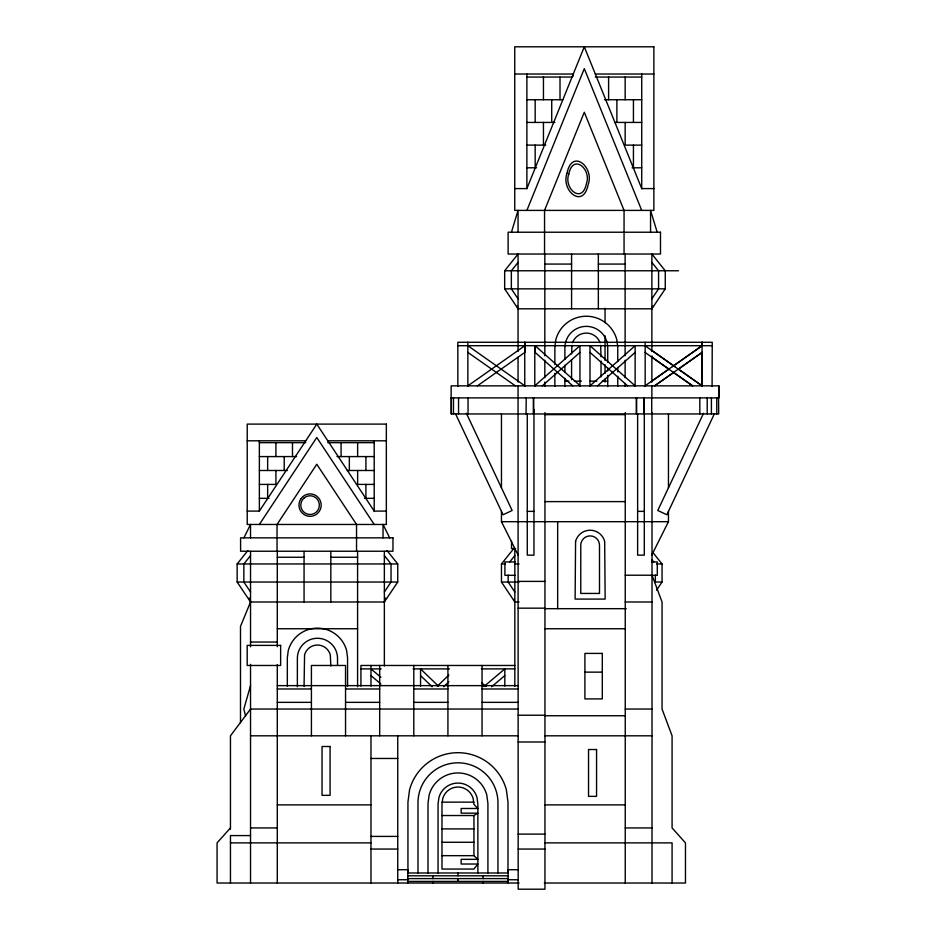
<?xml version="1.0" encoding="UTF-8"?>
<svg xmlns="http://www.w3.org/2000/svg" width="936" height="936" viewBox="0 0 936 936"><rect width="100%" height="100%" fill="white"/><g stroke="black" fill="none" stroke-linecap="round" stroke-linejoin="round"><path stroke-width="1.4" d="M571.954 345.384L571.58 353.937M250.532 685.632L243.84 709.043L245.595 716.087M511.43 232.222L518.053 210.401L518.053 232.222M247.853 550.567L237.147 563.952L237.147 582.028L250.532 601.988L384.357 601.988L385.69 597.999M518.053 351.491L518.053 254.03L504.668 270.761L504.668 288.85L518.053 308.798L651.877 308.798L652.766 306.142M514.741 188.592L526.886 188.592L584.298 46.8L641.722 188.592L653.866 188.592M526.886 210.401L584.298 68.609L641.722 210.401M703.533 413.291L657.786 510.483L666.865 514.765L714.472 413.618M243.91 537.849L250.532 524.464L250.532 537.849M651.725 555.142L668.456 521.691L668.456 511.372M247.221 511.091L259.366 511.091L316.777 424.102L374.201 511.091L386.346 511.091M259.366 524.464L316.777 437.486L374.201 524.464M384.357 592.008L391.049 582.028L391.049 563.952L384.357 555.586M384.357 601.988L397.741 582.028L397.741 563.952L387.036 550.567M651.877 298.818L658.57 288.85L658.57 270.761L651.877 262.396M651.877 308.798L665.262 288.85L665.262 270.761L651.877 254.03L651.877 351.491M656.545 590.253L662.056 582.028L662.056 563.952L653.129 552.802M250.532 555.586L243.84 563.952L243.84 582.028L250.532 592.008M518.053 262.396L511.36 270.761L511.36 288.85L518.053 298.818M519.07 601.988L514.835 601.988L501.462 582.028L501.462 563.952L513.946 548.332M509.816 561.857L514.835 555.586M300.76 499.017L302.644 496.782A11.033 11.033 0 0 1 316.134 495.706L318.345 497.613A11.302 11.302 0 0 1 319.398 511.231L317.515 513.466A11.033 11.033 0 0 1 304.024 514.543L301.825 512.635A11.302 11.302 0 0 1 300.772 499.017M230.455 827.939L217.07 842.88L217.07 883.022L519.07 883.022M437.369 686.135L448.917 674.985M443.664 686.743L448.917 681.677M534.784 385.854L579.946 345.7L579.946 386.404M542.307 385.854L579.946 352.392M589.984 385.854L635.146 345.7L635.135 386.404M597.507 385.854L635.146 352.392M483.935 686.556L504.808 668.901L504.808 686.1M491.622 686.743L504.808 675.593M467.86 385.854L524.885 345.7M477.372 385.854L524.885 352.392L524.885 342.272M645.021 385.854L702.047 345.7M651.117 381.666L668.936 369.123L652.298 357.412M672.493 366.62L702.199 345.7L702.199 342.272M654.533 385.854L702.047 352.392M654.673 385.854L673.686 372.469L692.698 385.854M702.199 352.392L678.436 369.123L702.199 385.854M441.979 815.525L473.944 815.525L477.875 813.173L461.144 813.173L461.144 808.482L477.875 808.482L473.944 804.375L473.195 798.724A15.772 15.772 0 0 0 442.728 798.724L441.979 804.375L441.979 869.053L473.944 869.053L477.875 864.022L461.144 864.022L461.144 859.342L477.875 859.342L473.944 855.668L441.979 855.668M514.741 74.026L573.277 74.026L573.277 76.038M595.331 74.026L653.866 74.026M526.886 77.056L571.954 77.056M595.331 77.056L641.722 77.056M526.886 99.742L562.735 99.742M604.516 99.742L641.722 99.742M526.886 122.429L554.908 122.429M614.765 122.429L641.722 122.429M526.886 145.115L545.711 145.115M641.722 145.115L625.154 145.115L625.154 122.429M526.886 167.801L536.527 167.801M632.081 167.801L641.722 167.801M544.822 264.069L571.58 264.069M598.35 264.069L625.119 264.069M504.668 270.761L678.518 270.761M504.668 288.85L665.262 288.85M457.833 345.7L712.085 345.7M564.888 381.174L568.912 381.174M574.388 381.174L581.396 381.174M589.809 381.174L596.829 381.174M602.375 381.174L607.721 381.174M718.93 397.894L718.93 385.854L451.14 385.854L451.14 397.894L718.778 397.894L718.778 385.854M544.951 414.625L625.248 414.625M247.221 440.797L305.756 440.797M327.811 440.797L386.346 440.797M259.366 442.658L305.756 442.658M327.811 442.658L374.201 442.658M259.366 456.581L296.572 456.581M336.995 456.581L374.201 456.581M259.366 470.492L287.387 470.492M347.244 470.492L374.201 470.492M259.366 484.415L275.921 484.415L275.921 470.492M374.201 484.415L357.634 484.415L357.634 470.492M259.366 498.338L269.006 498.338M364.56 498.338L374.201 498.338M544.951 501.614L625.248 501.614M527.272 511.372L533.965 511.372M637.627 511.372L644.307 511.372M501.462 511.372L501.462 521.691L668.456 521.691M515.572 548.554L511.524 548.554L511.524 541.312M277.29 557.259L304.06 557.259M330.829 557.259L357.587 557.259M515.104 561.939L504.902 561.939L504.902 575.324L515.104 575.324M651.456 561.939L657.283 561.939L657.283 575.324L651.456 575.324M237.147 563.952L397.741 563.952M501.462 563.952L505.475 563.952M514.835 563.952L519.07 563.952M656.698 563.952L662.056 563.952M625.248 575.219L652.018 575.219L662.056 601.988L662.056 709.043L672.083 735.813L672.083 827.939L685.468 842.88L685.468 883.022L544.319 883.022M518.181 581.396L544.951 581.396M237.147 582.028L397.741 582.028M501.462 582.028L519.07 582.028M662.056 582.028L655.364 582.028L655.364 575.078M625.248 601.988L652.018 601.988M518.181 608.166L544.951 608.166M544.951 608.681L626.278 608.681M277.29 628.746L357.587 628.746M544.951 628.746L625.248 628.746M250.532 642.049L277.29 642.049M514.835 665.473L360.933 665.473L360.933 686.1M360.933 668.901L381.151 668.901M413.115 668.901L449.444 668.901M481.42 668.901L514.835 668.901M584.906 672.142L602.304 672.142M277.29 685.632L518.181 685.632M277.29 688.978L311.419 688.978M345.548 688.978L379.677 688.978M413.794 688.978L447.923 688.978M482.052 688.978L518.181 688.978M277.29 702.351L311.419 702.351M345.548 702.351L379.677 702.351M413.794 702.351L447.923 702.351M482.052 702.351L518.181 702.351M518.181 709.043L250.532 709.043L230.455 735.813L230.455 829.202M625.248 709.043L652.018 709.043M518.181 715.221L544.951 715.221M544.951 715.736L625.248 715.736M250.532 735.813L518.181 735.813M544.951 735.813L652.018 735.813M518.181 741.991L544.951 741.991M370.972 758.464L397.741 758.464M441.979 802.14L473.944 802.14M277.29 804.89L370.972 804.89M544.951 804.89L625.248 804.89M250.532 827.939L277.29 827.939M625.248 827.939L652.018 827.939M441.979 828.91L473.944 828.91M518.181 834.116L544.951 834.116M250.532 835.579L230.455 835.579L230.455 883.022M370.972 836.41L397.741 836.41M441.979 842.283L473.944 842.283M230.455 842.88L370.972 842.88M544.951 842.88L672.083 842.88L672.083 883.022M370.972 849.057L397.741 849.057M518.181 849.057L544.951 849.057M397.741 869.719L407.78 869.719L407.78 883.022M518.181 869.719L508.143 869.719L508.143 883.022M407.78 872.984L508.143 872.984M407.78 875.792L508.143 875.792M407.78 878.6L508.143 878.6M397.741 879.746L407.78 879.746M508.143 879.746L518.181 879.746M407.78 881.396L508.143 881.396M651.117 349.888L674.879 366.62M645.021 345.7L702.047 385.854M645.021 352.392L692.546 385.854M467.86 345.7L524.885 385.854M467.86 352.392L515.385 385.854M481.736 682.835L486.123 686.556M370.972 668.901L380.858 677.266M370.972 675.593L380.858 683.959M635.146 385.854L589.984 345.7L589.984 386.404M589.984 352.392L627.623 385.854M580.285 385.854L535.111 345.7L535.111 352.392L572.75 385.854M438.411 686.135L420.556 668.901L420.556 686.1M420.556 675.593L432.116 686.743M652.018 559.763L653.691 561.857M514.835 592.008L508.143 582.028L508.143 575.078M501.462 521.691L518.181 555.142M389.657 537.849L383.035 524.464L383.035 537.849M466.385 413.291L512.132 510.483L503.053 514.765L455.446 413.618M517.163 306.142L518.053 308.798M513.946 599.321L514.835 601.988M249.187 597.999L250.532 601.988L240.494 626.418L240.494 722.721M657.177 232.222L650.555 210.401L650.555 232.222M600.655 345.384L601.029 356.803M718.555 397.894L718.696 413.946L451.222 413.946L451.222 397.894M716.765 397.894L716.765 413.946M712.085 386.404L712.237 342.272L457.833 342.272L457.833 386.404M711.407 397.894L711.407 413.946M707.23 397.894L707.207 413.946M702.199 352.977L702.199 386.404M702.047 342.272L702.047 386.404M699.824 397.894L699.824 413.946M668.456 413.946L668.456 487.808M652.018 412.589L652.018 883.022M651.877 355.855L651.877 382.04M651.865 385.854L651.865 397.894M651.725 397.894L651.725 413.946M645.173 342.272L645.173 386.404M644.307 409.453L644.307 555.142L637.627 555.142L637.627 413.747M643.933 397.894L643.933 413.946M643.781 397.894L643.781 413.946M641.722 74.026L641.722 188.815M636.55 397.894L636.55 413.946M636.398 397.894L636.398 413.946M633.438 99.742L633.438 122.429M633.438 145.115L633.438 167.801M625.154 77.056L625.154 99.742M625.119 254.03L625.119 355.855M625.119 360.22L625.119 377.676M625.119 383.491L625.119 386.416M625.248 412.589L625.248 883.022M624.055 254.03L624.055 210.401L584.298 112.238L544.553 210.401L544.553 254.03M617.76 361.659L617.76 347.104L616.777 339.604A31.543 31.543 0 0 0 555.844 339.604L554.861 347.104L554.861 364.572M617.76 367.485L617.76 371.849M617.76 376.214L617.76 386.404M616.871 99.742L616.871 122.429M608.599 77.056L608.599 99.742M607.721 362.29L607.721 347.771A21.411 21.411 0 0 0 586.31 326.36A21.411 21.411 0 0 0 564.899 347.771L564.888 359.389M607.721 368.094L607.721 371.007M607.721 375.359L607.721 386.521M605.042 308.283L605.042 322.756M605.042 335.778L605.042 360.372M605.042 364.712L605.042 373.394M605.042 379.185L605.042 382.075M601.029 361.109L601.029 376.869M598.35 254.03L598.35 308.798M571.58 254.03L571.58 308.798M571.58 359.67L571.58 379.735M564.888 365.192L564.888 372.458M564.888 378.261L564.888 386.521M560.009 77.056L560.009 99.742M557.669 521.691L557.669 608.681M554.861 373.312L554.861 386.404M551.725 99.742L551.725 122.429M544.822 254.03L544.822 355.855M544.822 360.22L544.822 377.676M544.822 382.04L544.822 386.416M544.951 412.589L544.951 889.2L518.181 889.2L518.053 385.854M543.453 77.056L543.453 99.742M543.453 122.429L543.453 145.115M535.17 99.742L535.17 122.429M535.17 145.115L535.17 167.801M534.784 345.7L534.784 386.404M533.965 409.453L533.965 555.142L527.272 555.142L527.272 413.747M533.602 397.894L533.602 413.946M533.426 397.894L533.426 413.946M526.886 74.026L526.886 188.592M526.219 397.894L526.044 413.946M524.745 342.272L524.745 386.404M518.053 357.318L518.053 382.04M514.835 548.613L514.835 686.357M507.991 872.984L507.991 802.152L506.364 789.832A50.111 50.111 0 0 0 409.558 789.832L407.944 802.152L407.944 872.984M501.462 413.946L501.462 487.808M497.952 872.984L497.952 802.807A39.991 39.991 0 0 0 457.961 762.817A39.991 39.991 0 0 0 417.982 802.807L417.982 872.984M487.913 872.984L487.913 803.462L486.802 795.073A29.858 29.858 0 0 0 429.121 795.073L428.009 803.462L428.009 872.984M483.058 875.792L483.058 878.6M483.058 881.396L483.058 883.022M482.052 665.473L482.052 735.813M477.875 872.984L477.875 804.118L477.032 797.694A19.738 19.738 0 0 0 438.902 797.694L438.048 804.118L438.048 872.984M473.944 815.525L473.944 855.668M468.047 397.894L468.047 413.946M467.86 342.272L467.86 386.404M458.546 397.894L458.546 413.946M457.961 872.984L457.961 875.792M457.961 878.6L457.961 881.396M453.469 397.894L453.469 413.946M451.351 397.894L451.351 413.946M447.923 665.473L447.923 735.813M432.865 875.792L432.865 878.6M432.865 881.396L432.865 883.022M413.794 665.473L413.794 735.813M397.741 735.813L397.741 883.022M384.357 551.398L384.357 665.987M379.677 665.473L379.677 735.813M374.201 440.797L374.201 511.477M370.972 665.473L370.972 686.1M370.972 735.813L370.972 883.022M365.917 456.581L365.917 470.492M365.917 484.415L365.917 498.338M357.634 442.658L357.634 456.581M357.587 551.398L357.587 686.743M356.534 551.234L356.534 524.464L316.777 464.244L277.033 524.464L277.033 551.234M349.35 456.581L349.35 470.492M347.56 686.217L347.56 657.692L346.612 650.532A30.198 30.198 0 0 0 288.276 650.532L287.329 657.692L287.329 686.217M345.548 735.813L345.548 665.473L311.419 665.473L311.419 735.813M341.078 442.658L341.078 456.581M337.522 665.449L337.522 658.347A20.077 20.077 0 0 0 317.444 638.27A20.077 20.077 0 0 0 297.367 658.347L297.367 686.743M330.829 551.398L330.829 601.988M330.829 666.046L330.314 654.896A13.326 13.326 0 0 0 304.574 654.896L304.06 686.38M304.06 551.398L304.06 601.988M292.488 442.658L292.488 456.581M284.205 456.581L284.205 470.492M277.29 551.398L277.29 646.706M277.29 664.537L277.29 883.022M275.921 442.658L275.921 456.581M267.649 456.581L267.649 470.492M267.649 484.415L267.649 498.338M259.366 440.797L259.366 511.091M250.532 551.398L250.532 646.846M250.532 664.361L250.532 883.022M572.528 342.751A14.66 14.66 0 0 1 600.093 342.751M567.04 173.219C560.617 190.265 583.163 209.91 588.171 184.532C594.594 167.486 572.048 147.841 567.04 173.219M568.784 174.154C563.425 188.382 582.239 204.785 586.427 183.596C591.786 169.369 572.961 152.966 568.784 174.154M575.582 541.359L575.113 599.087L605.147 599.087L604.679 541.359A15.07 15.07 0 0 0 575.582 541.359M303.872 498.163L302.305 500.023A9.43 9.43 0 0 0 303.182 511.395L305.031 512.986A9.208 9.208 0 0 0 316.286 512.086L317.854 510.225A9.43 9.43 0 0 0 316.976 498.853L315.128 497.273A9.208 9.208 0 0 0 303.872 498.163M653.866 46.8L514.741 46.8L514.741 210.401L653.866 210.401L653.866 46.8M660.488 232.222L508.119 232.222L508.119 254.03L660.488 254.03L660.488 232.222M386.346 424.102L247.221 424.102L247.221 524.464L386.346 524.464L386.346 424.102M392.968 537.849L240.587 537.849L240.587 551.234L392.968 551.234L392.968 537.849M599.496 593.436L580.765 593.436L580.765 545.255A9.372 9.372 0 0 1 590.125 535.895A9.372 9.372 0 0 1 599.496 545.255L599.496 593.436M280.636 645.395L247.186 645.395L247.186 665.473L280.636 665.473L280.636 645.395M602.304 653.41L584.906 653.41L584.906 698.911L602.304 698.911L602.304 653.41M330.08 746.495L322.042 746.495L322.042 795.343L330.08 795.343L330.08 746.495M596.56 749.525L588.533 749.525L588.533 796.36L596.56 796.36L596.56 749.525"/></g></svg>
